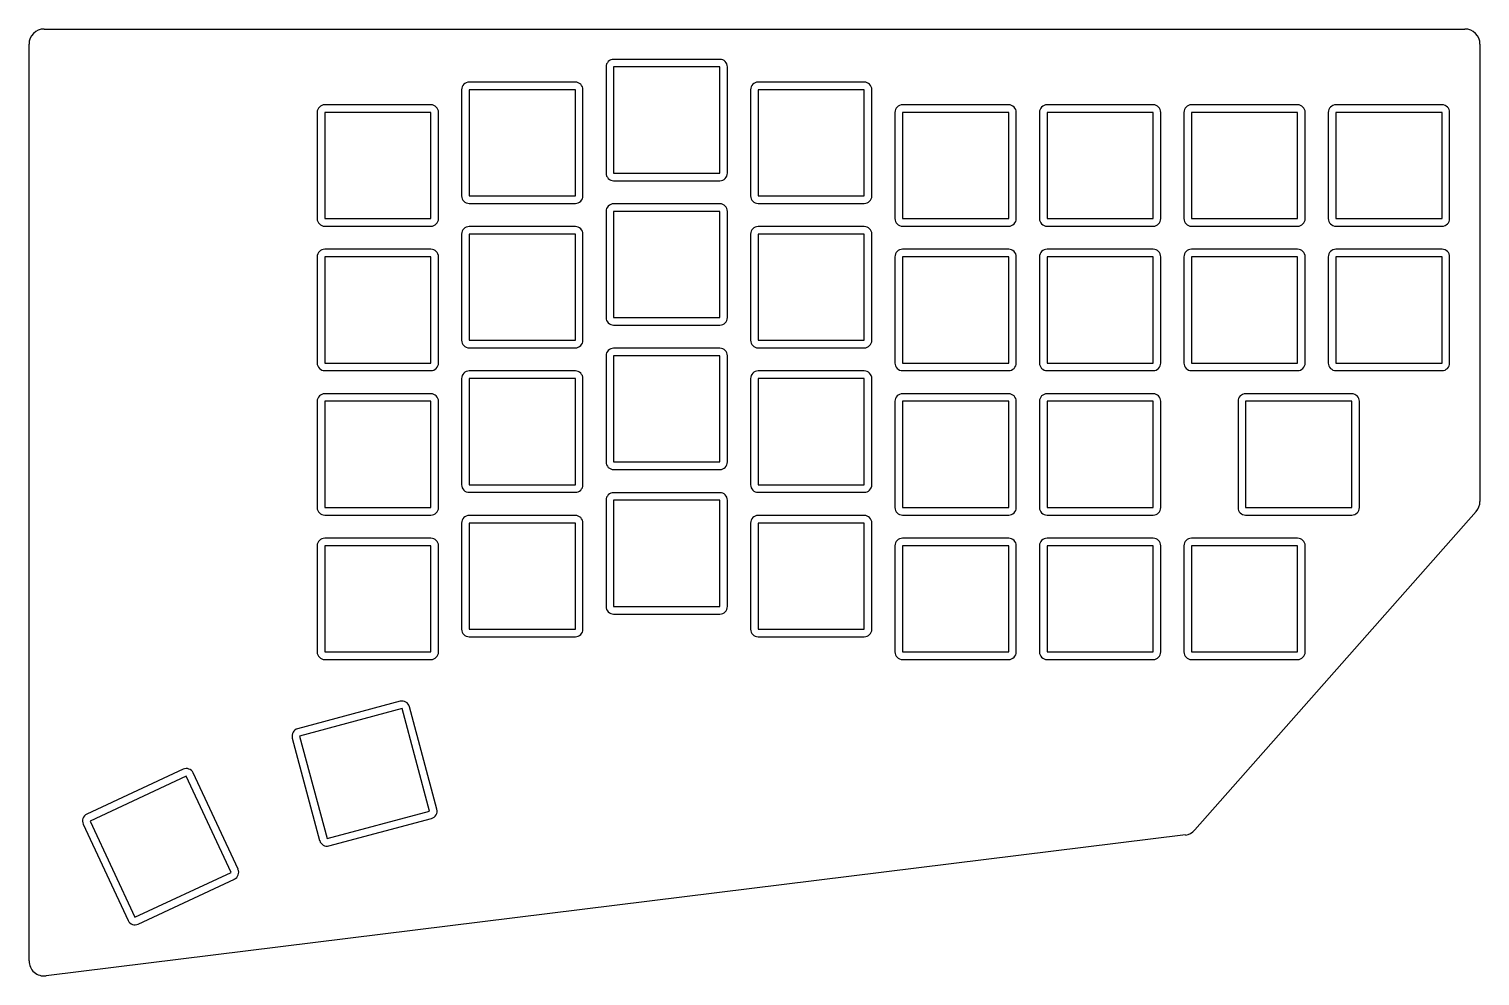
# Model space of a CAD drawing. Header units: millimetres. Extents: x 164 to 355, y -31 to 94.
import ezdxf

# ---------------------------------------------------------------- set-up
doc = ezdxf.new("R2010")
doc.units = ezdxf.units.MM

msp = doc.modelspace()

# ---------------------------------------------------------------- linework, layer by layer
for p, q in [((165.55, 94.2), (352.9, 94.2)), ((163.55, -28.69), (163.55, 92.2)), ((354.9, 92.2), (354.9, 31.91)), ((254.65, 90.2), (240.65, 90.2)), ((239.65, 89.2), (239.65, 75.2)), ((254.65, 89.2), (240.65, 89.2)), ((240.65, 89.2), (240.65, 75.2)), ((254.65, 75.2), (254.65, 89.2)), ((255.65, 75.2), (255.65, 89.2)), ((220.6, 86.2), (220.6, 72.2)), ((235.6, 87.2), (221.6, 87.2)), ((235.6, 86.2), (221.6, 86.2)), ((221.6, 86.2), (221.6, 72.2)), ((235.6, 72.2), (235.6, 86.2)), ((236.6, 72.2), (236.6, 86.2)), ((258.7, 86.2), (258.7, 72.2)), ((273.7, 87.2), (259.7, 87.2)), ((273.7, 86.2), (259.7, 86.2)), ((259.7, 86.2), (259.7, 72.2)), ((273.7, 72.2), (273.7, 86.2)), ((274.7, 72.2), (274.7, 86.2)), ((216.55, 84.2), (202.55, 84.2)), ((292.75, 84.2), (278.75, 84.2)), ((311.8, 84.2), (297.8, 84.2)), ((330.85, 84.2), (316.85, 84.2)), ((349.9, 84.2), (335.9, 84.2)), ((201.55, 83.2), (201.55, 69.2)), ((216.55, 83.2), (202.55, 83.2)), ((202.55, 83.2), (202.55, 69.2)), ((216.55, 69.2), (216.55, 83.2)), ((217.55, 69.2), (217.55, 83.2)), ((277.75, 83.2), (277.75, 69.2)), ((292.75, 83.2), (278.75, 83.2)), ((278.75, 83.2), (278.75, 69.2)), ((292.75, 69.2), (292.75, 83.2)), ((293.75, 69.2), (293.75, 83.2)), ((296.8, 83.2), (296.8, 69.2)), ((311.8, 83.2), (297.8, 83.2)), ((297.8, 83.2), (297.8, 69.2)), ((311.8, 69.2), (311.8, 83.2)), ((312.8, 69.2), (312.8, 83.2)), ((315.85, 83.2), (315.85, 69.2)), ((330.85, 83.2), (316.85, 83.2)), ((316.85, 83.2), (316.85, 69.2)), ((330.85, 69.2), (330.85, 83.2)), ((331.85, 69.2), (331.85, 83.2)), ((334.9, 83.2), (334.9, 69.2)), ((349.9, 83.2), (335.9, 83.2)), ((335.9, 83.2), (335.9, 69.2)), ((349.9, 69.2), (349.9, 83.2)), ((350.9, 69.2), (350.9, 83.2)), ((240.65, 75.2), (254.65, 75.2)), ((240.65, 74.2), (254.65, 74.2)), ((221.6, 72.2), (235.6, 72.2)), ((221.6, 71.2), (235.6, 71.2)), ((254.65, 71.15), (240.65, 71.15)), ((259.7, 72.2), (273.7, 72.2)), ((259.7, 71.2), (273.7, 71.2)), ((202.55, 69.2), (216.55, 69.2)), ((239.65, 70.15), (239.65, 56.15)), ((254.65, 70.15), (240.65, 70.15)), ((240.65, 70.15), (240.65, 56.15)), ((254.65, 56.15), (254.65, 70.15)), ((255.65, 56.15), (255.65, 70.15)), ((278.75, 69.2), (292.75, 69.2)), ((297.8, 69.2), (311.8, 69.2)), ((316.85, 69.2), (330.85, 69.2)), ((335.9, 69.2), (349.9, 69.2)), ((202.55, 68.2), (216.55, 68.2)), ((220.6, 67.15), (220.6, 53.15)), ((235.6, 68.15), (221.6, 68.15)), ((235.6, 67.15), (221.6, 67.15)), ((221.6, 67.15), (221.6, 53.15)), ((235.6, 53.15), (235.6, 67.15)), ((236.6, 53.15), (236.6, 67.15)), ((258.7, 67.15), (258.7, 53.15)), ((273.7, 68.15), (259.7, 68.15)), ((273.7, 67.15), (259.7, 67.15)), ((259.7, 67.15), (259.7, 53.15)), ((273.7, 53.15), (273.7, 67.15)), ((274.7, 53.15), (274.7, 67.15)), ((278.75, 68.2), (292.75, 68.2)), ((297.8, 68.2), (311.8, 68.2)), ((316.85, 68.2), (330.85, 68.2)), ((335.9, 68.2), (349.9, 68.2)), ((216.55, 65.15), (202.55, 65.15)), ((292.75, 65.15), (278.75, 65.15)), ((311.8, 65.15), (297.8, 65.15)), ((330.85, 65.15), (316.85, 65.15)), ((349.9, 65.15), (335.9, 65.15)), ((201.55, 64.15), (201.55, 50.15)), ((216.55, 64.15), (202.55, 64.15)), ((202.55, 64.15), (202.55, 50.15)), ((216.55, 50.15), (216.55, 64.15)), ((217.55, 50.15), (217.55, 64.15)), ((277.75, 64.15), (277.75, 50.15)), ((292.75, 64.15), (278.75, 64.15)), ((278.75, 64.15), (278.75, 50.15)), ((292.75, 50.15), (292.75, 64.15)), ((293.75, 50.15), (293.75, 64.15)), ((296.8, 64.15), (296.8, 50.15)), ((311.8, 64.15), (297.8, 64.15)), ((297.8, 64.15), (297.8, 50.15)), ((311.8, 50.15), (311.8, 64.15)), ((312.8, 50.15), (312.8, 64.15)), ((315.85, 64.15), (315.85, 50.15)), ((330.85, 64.15), (316.85, 64.15)), ((316.85, 64.15), (316.85, 50.15)), ((330.85, 50.15), (330.85, 64.15)), ((331.85, 50.15), (331.85, 64.15)), ((334.9, 64.15), (334.9, 50.15)), ((349.9, 64.15), (335.9, 64.15)), ((335.9, 64.15), (335.9, 50.15)), ((349.9, 50.15), (349.9, 64.15)), ((350.9, 50.15), (350.9, 64.15)), ((240.65, 56.15), (254.65, 56.15)), ((240.65, 55.15), (254.65, 55.15)), ((221.6, 53.15), (235.6, 53.15)), ((221.6, 52.15), (235.6, 52.15)), ((254.65, 52.1), (240.65, 52.1)), ((259.7, 53.15), (273.7, 53.15)), ((259.7, 52.15), (273.7, 52.15)), ((202.55, 50.15), (216.55, 50.15)), ((239.65, 51.1), (239.65, 37.1)), ((254.65, 51.1), (240.65, 51.1)), ((240.65, 51.1), (240.65, 37.1)), ((254.65, 37.1), (254.65, 51.1)), ((255.65, 37.1), (255.65, 51.1)), ((278.75, 50.15), (292.75, 50.15)), ((297.8, 50.15), (311.8, 50.15)), ((316.85, 50.15), (330.85, 50.15)), ((335.9, 50.15), (349.9, 50.15)), ((202.55, 49.15), (216.55, 49.15)), ((220.6, 48.1), (220.6, 34.1)), ((235.6, 49.1), (221.6, 49.1)), ((235.6, 48.1), (221.6, 48.1)), ((221.6, 48.1), (221.6, 34.1)), ((235.6, 34.1), (235.6, 48.1)), ((236.6, 34.1), (236.6, 48.1)), ((258.7, 48.1), (258.7, 34.1)), ((273.7, 49.1), (259.7, 49.1)), ((273.7, 48.1), (259.7, 48.1)), ((259.7, 48.1), (259.7, 34.1)), ((273.7, 34.1), (273.7, 48.1)), ((274.7, 34.1), (274.7, 48.1)), ((278.75, 49.15), (292.75, 49.15)), ((297.8, 49.15), (311.8, 49.15)), ((316.85, 49.15), (330.85, 49.15)), ((335.9, 49.15), (349.9, 49.15)), ((216.55, 46.1), (202.55, 46.1)), ((292.75, 46.1), (278.75, 46.1)), ((311.8, 46.1), (297.8, 46.1)), ((337.99, 46.1), (323.99, 46.1)), ((201.55, 45.1), (201.55, 31.1)), ((216.55, 45.1), (202.55, 45.1)), ((202.55, 45.1), (202.55, 31.1)), ((216.55, 31.1), (216.55, 45.1)), ((217.55, 31.1), (217.55, 45.1)), ((277.75, 45.1), (277.75, 31.1)), ((292.75, 45.1), (278.75, 45.1)), ((278.75, 45.1), (278.75, 31.1)), ((292.75, 31.1), (292.75, 45.1)), ((293.75, 31.1), (293.75, 45.1)), ((296.8, 45.1), (296.8, 31.1)), ((311.8, 45.1), (297.8, 45.1)), ((297.8, 45.1), (297.8, 31.1)), ((311.8, 31.1), (311.8, 45.1)), ((312.8, 31.1), (312.8, 45.1)), ((322.99, 45.1), (322.99, 31.1)), ((337.99, 45.1), (323.99, 45.1)), ((323.99, 45.1), (323.99, 31.1)), ((337.99, 31.1), (337.99, 45.1)), ((338.99, 31.1), (338.99, 45.1)), ((240.65, 37.1), (254.65, 37.1)), ((240.65, 36.1), (254.65, 36.1)), ((221.6, 34.1), (235.6, 34.1)), ((221.6, 33.1), (235.6, 33.1)), ((254.65, 33.05), (240.65, 33.05)), ((259.7, 34.1), (273.7, 34.1)), ((259.7, 33.1), (273.7, 33.1)), ((202.55, 31.1), (216.55, 31.1)), ((239.65, 32.05), (239.65, 18.05)), ((254.65, 32.05), (240.65, 32.05)), ((240.65, 32.05), (240.65, 18.05)), ((254.65, 18.05), (254.65, 32.05)), ((255.65, 18.05), (255.65, 32.05)), ((278.75, 31.1), (292.75, 31.1)), ((297.8, 31.1), (311.8, 31.1)), ((323.99, 31.1), (337.99, 31.1)), ((202.55, 30.1), (216.55, 30.1)), ((220.6, 29.05), (220.6, 15.05)), ((235.6, 30.05), (221.6, 30.05)), ((235.6, 29.05), (221.6, 29.05)), ((221.6, 29.05), (221.6, 15.05)), ((235.6, 15.05), (235.6, 29.05)), ((236.6, 15.05), (236.6, 29.05)), ((258.7, 29.05), (258.7, 15.05)), ((273.7, 30.05), (259.7, 30.05)), ((273.7, 29.05), (259.7, 29.05)), ((259.7, 29.05), (259.7, 15.05)), ((273.7, 15.05), (273.7, 29.05)), ((274.7, 15.05), (274.7, 29.05)), ((278.75, 30.1), (292.75, 30.1)), ((297.8, 30.1), (311.8, 30.1)), ((354.4, 30.58), (317.3, -11.43)), ((323.99, 30.1), (337.99, 30.1)), ((216.55, 27.05), (202.55, 27.05)), ((292.75, 27.05), (278.75, 27.05)), ((311.8, 27.05), (297.8, 27.05)), ((330.85, 27.05), (316.85, 27.05)), ((201.55, 26.05), (201.55, 12.05)), ((216.55, 26.05), (202.55, 26.05)), ((202.55, 26.05), (202.55, 12.05)), ((216.55, 12.05), (216.55, 26.05)), ((217.55, 12.05), (217.55, 26.05)), ((277.75, 26.05), (277.75, 12.05)), ((292.75, 26.05), (278.75, 26.05)), ((278.75, 26.05), (278.75, 12.05)), ((292.75, 12.05), (292.75, 26.05)), ((293.75, 12.05), (293.75, 26.05)), ((296.8, 26.05), (296.8, 12.05)), ((311.8, 26.05), (297.8, 26.05)), ((297.8, 26.05), (297.8, 12.05)), ((311.8, 12.05), (311.8, 26.05)), ((312.8, 12.05), (312.8, 26.05)), ((315.85, 26.05), (315.85, 12.05)), ((330.85, 26.05), (316.85, 26.05)), ((316.85, 26.05), (316.85, 12.05)), ((330.85, 12.05), (330.85, 26.05)), ((331.85, 12.05), (331.85, 26.05)), ((240.65, 18.05), (254.65, 18.05)), ((240.65, 17.05), (254.65, 17.05)), ((221.6, 15.05), (235.6, 15.05)), ((221.6, 14.05), (235.6, 14.05)), ((259.7, 15.05), (273.7, 15.05)), ((259.7, 14.05), (273.7, 14.05)), ((202.55, 12.05), (216.55, 12.05)), ((278.75, 12.05), (292.75, 12.05)), ((297.8, 12.05), (311.8, 12.05)), ((316.85, 12.05), (330.85, 12.05)), ((202.55, 11.05), (216.55, 11.05)), ((278.75, 11.05), (292.75, 11.05)), ((297.8, 11.05), (311.8, 11.05)), ((316.85, 11.05), (330.85, 11.05)), ((212.49, 5.54), (198.97, 1.92)), ((212.75, 4.57), (199.23, 0.95)), ((216.37, -8.95), (212.75, 4.57)), ((217.34, -8.69), (213.72, 4.83)), ((198.26, 0.69), (201.88, -12.83)), ((199.23, 0.95), (202.85, -12.57)), ((183.86, -3.43), (171.18, -9.34)), ((184.29, -4.33), (171.6, -10.25)), ((190.2, -17.02), (184.29, -4.33)), ((191.11, -16.6), (185.19, -3.91)), ((202.85, -12.57), (216.37, -8.95)), ((170.69, -10.67), (176.61, -23.36)), ((171.6, -10.25), (177.52, -22.94)), ((203.11, -13.54), (216.63, -9.92)), ((316.05, -12.09), (165.8, -30.67)), ((177.52, -22.94), (190.2, -17.02)), ((177.94, -23.84), (190.63, -17.93))]:
    msp.add_line(p, q)
for centre, radius, start, end in [((165.55, 92.2), 2, 90, 180), ((352.9, 92.2), 2, 0, 90), ((240.65, 89.2), 1, 90, 180), ((254.65, 89.2), 1, 0, 90), ((221.6, 86.2), 1, 90, 180), ((235.6, 86.2), 1, 0, 90), ((259.7, 86.2), 1, 90, 180), ((273.7, 86.2), 1, 0, 90), ((202.55, 83.2), 1, 90, 180), ((216.55, 83.2), 1, 0, 90), ((278.75, 83.2), 1, 90, 180), ((292.75, 83.2), 1, 0, 90), ((297.8, 83.2), 1, 90, 180), ((311.8, 83.2), 1, 0, 90), ((316.85, 83.2), 1, 90, 180), ((330.85, 83.2), 1, 0, 90), ((335.9, 83.2), 1, 90, 180), ((349.9, 83.2), 1, 0, 90), ((240.65, 75.2), 1, 180, 270), ((254.65, 75.2), 1, 270, 0), ((221.6, 72.2), 1, 180, 270), ((235.6, 72.2), 1, 270, 0), ((240.65, 70.15), 1, 90, 180), ((254.65, 70.15), 1, 0, 90), ((259.7, 72.2), 1, 180, 270), ((273.7, 72.2), 1, 270, 0), ((202.55, 69.2), 1, 180, 270), ((216.55, 69.2), 1, 270, 0), ((278.75, 69.2), 1, 180, 270), ((292.75, 69.2), 1, 270, 0), ((297.8, 69.2), 1, 180, 270), ((311.8, 69.2), 1, 270, 0), ((316.85, 69.2), 1, 180, 270), ((330.85, 69.2), 1, 270, 0), ((335.9, 69.2), 1, 180, 270), ((349.9, 69.2), 1, 270, 0), ((221.6, 67.15), 1, 90, 180), ((235.6, 67.15), 1, 0, 90), ((259.7, 67.15), 1, 90, 180), ((273.7, 67.15), 1, 0, 90), ((202.55, 64.15), 1, 90, 180), ((216.55, 64.15), 1, 0, 90), ((278.75, 64.15), 1, 90, 180), ((292.75, 64.15), 1, 0, 90), ((297.8, 64.15), 1, 90, 180), ((311.8, 64.15), 1, 0, 90), ((316.85, 64.15), 1, 90, 180), ((330.85, 64.15), 1, 0, 90), ((335.9, 64.15), 1, 90, 180), ((349.9, 64.15), 1, 0, 90), ((240.65, 56.15), 1, 180, 270), ((254.65, 56.15), 1, 270, 0), ((221.6, 53.15), 1, 180, 270), ((235.6, 53.15), 1, 270, 0), ((240.65, 51.1), 1, 90, 180), ((254.65, 51.1), 1, 0, 90), ((259.7, 53.15), 1, 180, 270), ((273.7, 53.15), 1, 270, 0), ((202.55, 50.15), 1, 180, 270), ((216.55, 50.15), 1, 270, 0), ((278.75, 50.15), 1, 180, 270), ((292.75, 50.15), 1, 270, 0), ((297.8, 50.15), 1, 180, 270), ((311.8, 50.15), 1, 270, 0), ((316.85, 50.15), 1, 180, 270), ((330.85, 50.15), 1, 270, 0), ((335.9, 50.15), 1, 180, 270), ((349.9, 50.15), 1, 270, 0), ((221.6, 48.1), 1, 90, 180), ((235.6, 48.1), 1, 0, 90), ((259.7, 48.1), 1, 90, 180), ((273.7, 48.1), 1, 0, 90), ((202.55, 45.1), 1, 90, 180), ((216.55, 45.1), 1, 0, 90), ((278.75, 45.1), 1, 90, 180), ((292.75, 45.1), 1, 0, 90), ((297.8, 45.1), 1, 90, 180), ((311.8, 45.1), 1, 0, 90), ((323.99, 45.1), 1, 90, 180), ((337.99, 45.1), 1, 0, 90), ((240.65, 37.1), 1, 180, 270), ((254.65, 37.1), 1, 270, 0), ((221.6, 34.1), 1, 180, 270), ((235.6, 34.1), 1, 270, 0), ((240.65, 32.05), 1, 90, 180), ((254.65, 32.05), 1, 0, 90), ((259.7, 34.1), 1, 180, 270), ((273.7, 34.1), 1, 270, 0), ((202.55, 31.1), 1, 180, 270), ((216.55, 31.1), 1, 270, 0), ((278.75, 31.1), 1, 180, 270), ((292.75, 31.1), 1, 270, 0), ((297.8, 31.1), 1, 180, 270), ((311.8, 31.1), 1, 270, 0), ((323.99, 31.1), 1, 180, 270), ((337.99, 31.1), 1, 270, 0), ((352.9, 31.91), 2, 318.5566, 0), ((221.6, 29.05), 1, 90, 180), ((235.6, 29.05), 1, 0, 90), ((259.7, 29.05), 1, 90, 180), ((273.7, 29.05), 1, 0, 90), ((202.55, 26.05), 1, 90, 180), ((216.55, 26.05), 1, 0, 90), ((278.75, 26.05), 1, 90, 180), ((292.75, 26.05), 1, 0, 90), ((297.8, 26.05), 1, 90, 180), ((311.8, 26.05), 1, 0, 90), ((316.85, 26.05), 1, 90, 180), ((330.85, 26.05), 1, 0, 90), ((240.65, 18.05), 1, 180, 270), ((254.65, 18.05), 1, 270, 0), ((221.6, 15.05), 1, 180, 270), ((235.6, 15.05), 1, 270, 0), ((259.7, 15.05), 1, 180, 270), ((273.7, 15.05), 1, 270, 0), ((202.55, 12.05), 1, 180, 270), ((216.55, 12.05), 1, 270, 0), ((278.75, 12.05), 1, 180, 270), ((292.75, 12.05), 1, 270, 0), ((297.8, 12.05), 1, 180, 270), ((311.8, 12.05), 1, 270, 0), ((316.85, 12.05), 1, 180, 270), ((330.85, 12.05), 1, 270, 0), ((212.75, 4.57), 1, 15, 105), ((199.23, 0.95), 1, 105, 195), ((184.29, -4.33), 1, 25, 115), ((171.6, -10.25), 1, 115, 205), ((216.37, -8.95), 1, 285, 15), ((315.8, -10.11), 2, 277.0491, 318.5566), ((202.85, -12.57), 1, 195, 285), ((190.2, -17.02), 1, 295, 25), ((177.52, -22.94), 1, 205, 295), ((165.55, -28.69), 2, 180, 277.0491)]:
    msp.add_arc(centre, radius, start, end)

doc.saveas('drawing.dxf')
